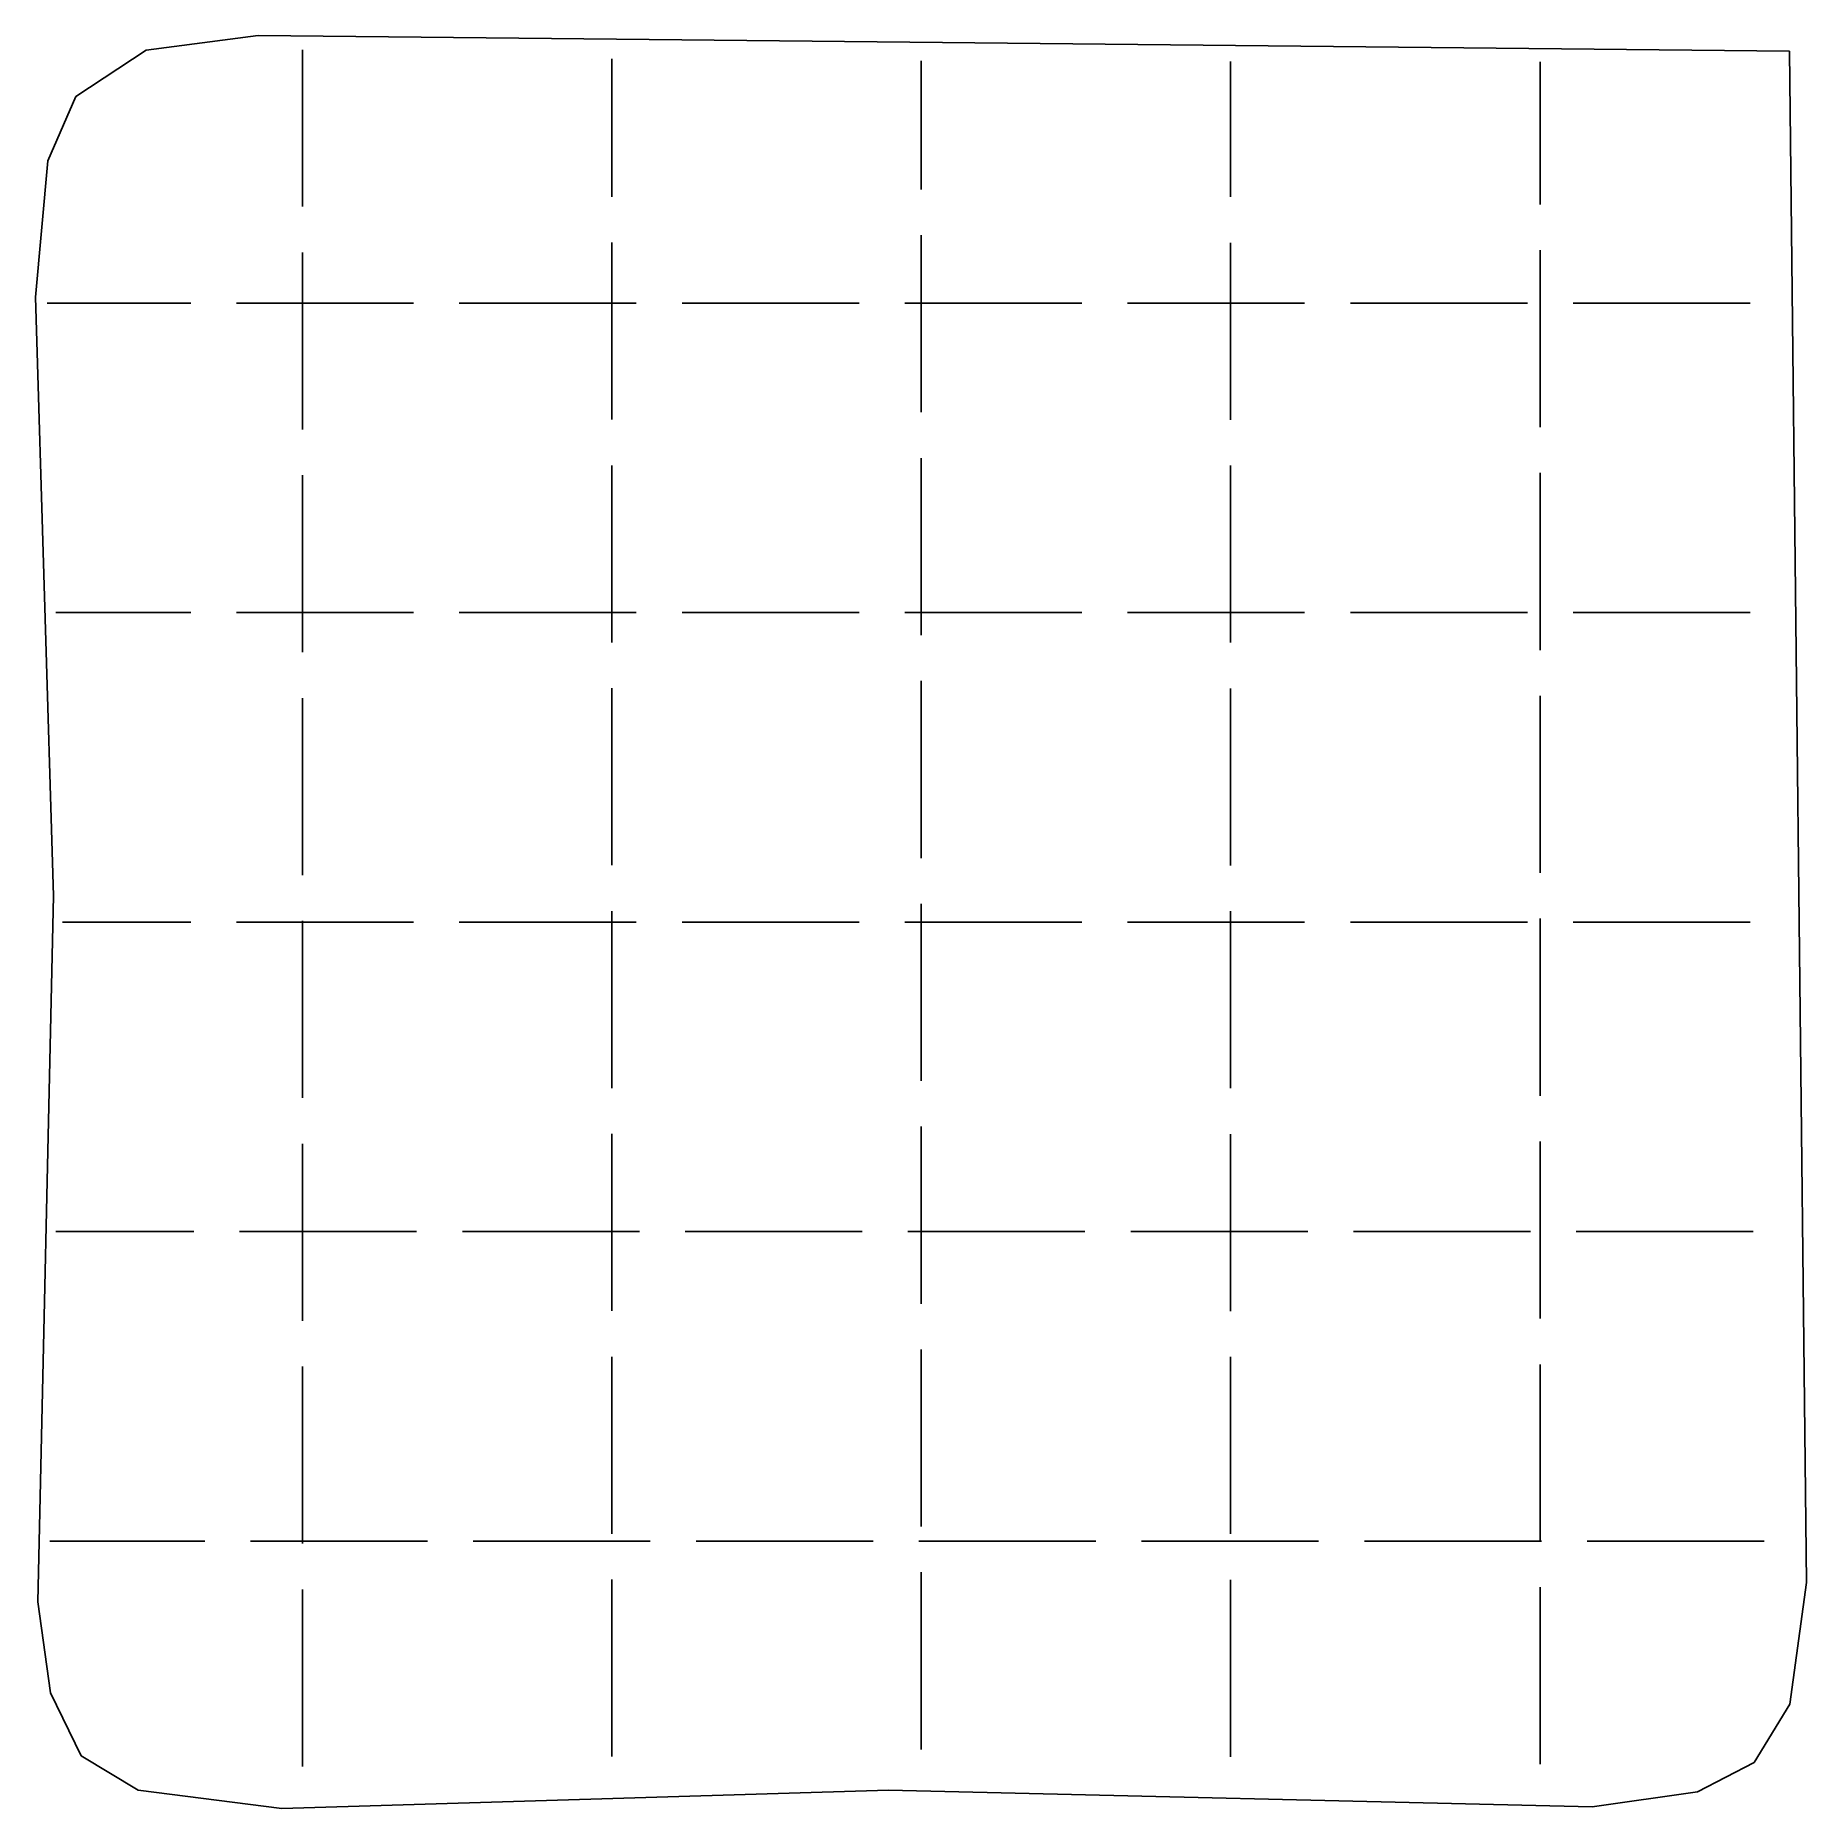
# Model space of a CAD drawing. Extents: x 0.4 to 14.7, y 0.4 to 14.8.
import ezdxf

# ---------------------------------------------------------------- set-up
doc = ezdxf.new("R2010")
doc.units = 0

msp = doc.modelspace()

# ---------------------------------------------------------------- linework, layer by layer
for p, q in [((1.331313, 14.635676), (2.2363, 14.753913)), ((1.331313, 14.635676), (2.2363, 14.753913)), ((2.2363, 14.753913), (14.608252, 14.627796)), ((2.2363, 14.753913), (14.608252, 14.627796)), ((0.763431, 14.261786), (1.331313, 14.635676)), ((0.763431, 14.261786), (1.331313, 14.635676)), ((2.592849, 13.452071), (2.592849, 14.636505)), ((14.608252, 14.627796), (14.746232, 2.257312)), ((14.608252, 14.627796), (14.746232, 2.257312)), ((5.092849, 14.489304), (5.092849, 14.5661)), ((5.092849, 13.45079), (5.092849, 14.489304)), ((7.592849, 14.461972), (7.592849, 14.547753)), ((10.092849, 14.469449), (10.092849, 14.5444)), ((10.092849, 13.449895), (10.092849, 14.469449)), ((12.592849, 14.47678), (12.592849, 14.542)), ((12.592849, 13.389842), (12.592849, 14.47678)), ((7.592849, 13.509843), (7.592849, 14.461972)), ((0.536711, 13.742036), (0.763431, 14.261786)), ((0.536711, 13.742036), (0.763431, 14.261786)), ((0.436235, 12.640097), (0.536711, 13.742036)), ((0.436235, 12.640097), (0.536711, 13.742036)), ((2.592849, 13.371911), (2.592849, 13.452071)), ((5.092849, 13.001), (5.092849, 13.081)), ((7.592849, 13.06), (7.592849, 13.14)), ((7.592849, 11.71), (7.592849, 13.06)), ((10.092849, 13), (10.092849, 13.08)), ((2.592849, 12.910139), (2.592849, 13.002)), ((2.592849, 11.571951), (2.592849, 12.910139)), ((5.092849, 11.651), (5.092849, 13.001)), ((10.092849, 11.65), (10.092849, 13)), ((12.592849, 12.94), (12.592849, 13.02)), ((12.592849, 11.59), (12.592849, 12.94)), ((0.581892, 7.804117), (0.436235, 12.640097)), ((0.581892, 7.804117), (0.436235, 12.640097)), ((0.5318, 12.592238), (1.691, 12.592238)), ((0.5318, 12.592238), (1.691, 12.592238)), ((2.061, 12.592238), (2.141, 12.592238)), ((2.141, 12.592238), (3.491, 12.592238)), ((3.860965, 12.592238), (4.83649, 12.592238)), ((4.83649, 12.592238), (5.111358, 12.592238)), ((5.111358, 12.592238), (5.291, 12.592238)), ((5.660866, 12.592238), (6.63649, 12.592238)), ((6.63649, 12.592238), (7.091, 12.592238)), ((7.460454, 12.592238), (7.69995, 12.592238)), ((7.69995, 12.592238), (8.8584, 12.592238)), ((8.8584, 12.592238), (8.891, 12.592238)), ((9.261, 12.592238), (9.341, 12.592238)), ((9.341, 12.592238), (10.691, 12.592238)), ((11.060823, 12.592238), (12.281493, 12.592238)), ((12.281493, 12.592238), (12.491, 12.592238)), ((12.860274, 12.592238), (12.867137, 12.592238)), ((12.867137, 12.592238), (14.2184, 12.592238)), ((14.2184, 12.592238), (14.291, 12.592238)), ((7.592849, 10.573975), (7.592849, 11.340031)), ((2.592849, 11.017702), (2.592849, 11.201912)), ((5.092849, 11.244473), (5.092849, 11.280952)), ((5.092849, 9.851), (5.092849, 11.244473)), ((10.092849, 10.003806), (10.092849, 11.280022)), ((12.592849, 10.931077), (12.592849, 11.22)), ((2.592849, 9.772), (2.592849, 11.017702)), ((12.592849, 10.927464), (12.592849, 10.931077)), ((12.592849, 9.789783), (12.592849, 10.927464)), ((7.592849, 9.909), (7.592849, 10.573975)), ((0.6002, 10.092238), (1.691, 10.092238)), ((0.6002, 10.092238), (1.691, 10.092238)), ((2.061, 10.092238), (2.141, 10.092238)), ((2.141, 10.092238), (3.491, 10.092238)), ((3.860965, 10.092238), (4.83649, 10.092238)), ((4.83649, 10.092238), (5.111358, 10.092238)), ((5.111358, 10.092238), (5.291, 10.092238)), ((5.6609, 10.092238), (6.63649, 10.092238)), ((6.63649, 10.092238), (7.091, 10.092238)), ((7.460454, 10.092238), (7.69995, 10.092238)), ((7.69995, 10.092238), (8.8584, 10.092238)), ((8.8584, 10.092238), (8.891, 10.092238)), ((9.261, 10.092238), (9.341, 10.092238)), ((9.341, 10.092238), (10.691, 10.092238)), ((11.060823, 10.092238), (12.281493, 10.092238)), ((12.281493, 10.092238), (12.491, 10.092238)), ((12.860274, 10.092238), (12.867137, 10.092238)), ((12.867137, 10.092238), (14.2184, 10.092238)), ((14.2184, 10.092238), (14.291, 10.092238)), ((10.092849, 9.85), (10.092849, 10.003806)), ((5.092849, 9.386788), (5.092849, 9.481)), ((7.592849, 9.437572), (7.592849, 9.54)), ((10.092849, 9.385929), (10.092849, 9.48)), ((2.592849, 8.857382), (2.592849, 9.401968)), ((5.092849, 8.050902), (5.092849, 9.386788)), ((7.592849, 8.109788), (7.592849, 9.437572)), ((10.092849, 8.049863), (10.092849, 9.385929)), ((12.592849, 8.67), (12.592849, 9.42)), ((2.592849, 8.432053), (2.592849, 8.857382)), ((12.592849, 7.989969), (12.592849, 8.67)), ((2.592849, 8.103756), (2.592849, 8.432053)), ((2.592849, 7.972015), (2.592849, 8.103756)), ((0.455064, 2.101201), (0.581892, 7.804117)), ((0.455064, 2.101201), (0.581892, 7.804117)), ((7.592849, 7.562809), (7.592849, 7.74)), ((0.655786, 7.592238), (1.629675, 7.592238)), ((0.655786, 7.592238), (1.629675, 7.592238)), ((1.629675, 7.592238), (1.691, 7.592238)), ((2.061, 7.592238), (2.141, 7.592238)), ((2.141, 7.592238), (3.491, 7.592238)), ((2.592849, 7.341405), (2.592849, 7.602)), ((3.860935, 7.592238), (4.83649, 7.592238)), ((4.83649, 7.592238), (5.111358, 7.592238)), ((5.092849, 7.404453), (5.092849, 7.681)), ((5.111358, 7.592238), (5.291, 7.592238)), ((5.660935, 7.592238), (6.63649, 7.592238)), ((6.63649, 7.592238), (7.091, 7.592238)), ((7.460454, 7.592238), (7.69995, 7.592238)), ((7.69995, 7.592238), (8.8584, 7.592238)), ((8.8584, 7.592238), (8.891, 7.592238)), ((9.261, 7.592238), (9.341, 7.592238)), ((9.341, 7.592238), (10.691, 7.592238)), ((10.092849, 7.403453), (10.092849, 7.68)), ((11.060787, 7.592238), (12.281493, 7.592238)), ((12.281493, 7.592238), (12.491, 7.592238)), ((12.592849, 6.27), (12.592849, 7.62)), ((12.860274, 7.592238), (12.867137, 7.592238)), ((12.867137, 7.592238), (14.2184, 7.592238)), ((14.2184, 7.592238), (14.291, 7.592238)), ((7.592849, 7.524143), (7.592849, 7.562809)), ((7.592849, 7.522992), (7.592849, 7.524143)), ((7.592849, 6.309799), (7.592849, 7.522992)), ((2.592849, 6.171802), (2.592849, 7.341405)), ((5.092849, 6.250873), (5.092849, 7.404453)), ((10.092849, 7.401775), (10.092849, 7.403453)), ((10.092849, 6.249803), (10.092849, 7.401775)), ((12.592849, 6.19), (12.592849, 6.27)), ((5.092849, 4.531), (5.092849, 5.881)), ((7.592849, 4.59), (7.592849, 5.94)), ((10.092849, 4.53), (10.092849, 5.88)), ((2.592849, 5.722), (2.592849, 5.802)), ((12.592849, 4.47), (12.592849, 5.82)), ((2.592849, 4.372), (2.592849, 5.722)), ((0.601567, 5.092238), (1.650848, 5.092238)), ((0.601567, 5.092238), (1.650848, 5.092238)), ((1.650848, 5.092238), (1.716, 5.092238)), ((2.086, 5.092238), (2.166, 5.092238)), ((2.166, 5.092238), (3.516, 5.092238)), ((3.885898, 5.092238), (5.151156, 5.092238)), ((5.151156, 5.092238), (5.316, 5.092238)), ((5.685847, 5.092238), (7.001798, 5.092238)), ((7.001798, 5.092238), (7.116, 5.092238)), ((7.485395, 5.092238), (7.485615, 5.092238)), ((7.485615, 5.092238), (8.024077, 5.092238)), ((8.024077, 5.092238), (8.8809, 5.092238)), ((8.8809, 5.092238), (8.916, 5.092238)), ((9.286, 5.092238), (10.636, 5.092238)), ((10.636, 5.092238), (10.716, 5.092238)), ((11.085979, 5.092238), (12.26409, 5.092238)), ((12.26409, 5.092238), (12.296367, 5.092238)), ((12.296367, 5.092238), (12.516, 5.092238)), ((12.886, 5.092238), (12.966, 5.092238)), ((12.966, 5.092238), (14.316, 5.092238)), ((7.592849, 4.51), (7.592849, 4.59)), ((5.092849, 4.451), (5.092849, 4.531)), ((10.092849, 4.45), (10.092849, 4.53)), ((12.592849, 4.39), (12.592849, 4.47)), ((5.092849, 3.23011), (5.092849, 4.081)), ((7.592849, 2.94895), (7.592849, 4.139845)), ((10.092849, 4.021643), (10.092849, 4.080139)), ((10.092849, 2.65), (10.092849, 4.021643)), ((12.592849, 3.368462), (12.592849, 4.02)), ((2.592849, 3.885838), (2.592849, 4.001954)), ((2.592849, 3.454475), (2.592849, 3.885838)), ((2.592849, 2.571842), (2.592849, 3.454475)), ((12.592849, 2.589615), (12.592849, 3.368462)), ((5.092849, 2.650356), (5.092849, 3.23011)), ((7.592849, 2.709454), (7.592849, 2.94895)), ((0.553762, 2.592238), (0.638388, 2.592238)), ((0.553762, 2.592238), (0.638388, 2.592238)), ((0.638388, 2.592238), (1.72505, 2.592238)), ((1.72505, 2.592238), (1.804, 2.592238)), ((2.174, 2.592238), (2.254, 2.592238)), ((2.254, 2.592238), (3.604, 2.592238)), ((3.974046, 2.592238), (5.280085, 2.592238)), ((5.280085, 2.592238), (5.404, 2.592238)), ((5.774, 2.592238), (6.80525, 2.592238)), ((6.80525, 2.592238), (7.073713, 2.592238)), ((7.073713, 2.592238), (7.204, 2.592238)), ((7.574, 2.592238), (7.654, 2.592238)), ((7.654, 2.592238), (9.004, 2.592238)), ((9.374, 2.592238), (10.724, 2.592238)), ((10.724, 2.592238), (10.804, 2.592238)), ((11.174045, 2.592238), (11.208339, 2.592238)), ((11.208339, 2.592238), (12.603651, 2.592238)), ((12.9739, 2.592238), (13.94949, 2.592238)), ((13.94949, 2.592238), (14.404, 2.592238)), ((7.592849, 2.26), (7.592849, 2.34)), ((2.592849, 2.071933), (2.592849, 2.202)), ((5.092849, 2.134208), (5.092849, 2.281)), ((7.592849, 0.91), (7.592849, 2.26)), ((7.592849, 0.91), (7.592849, 2.26)), ((10.092849, 2.13347), (10.092849, 2.28)), ((12.592849, 2.086343), (12.592849, 2.22)), ((14.746232, 2.257312), (14.610122, 1.274066)), ((14.746232, 2.257312), (14.610122, 1.274066)), ((0.557135, 1.366665), (0.455064, 2.101201)), ((0.557135, 1.366665), (0.455064, 2.101201)), ((2.592849, 0.771933), (2.592849, 2.071933)), ((2.592849, 0.771933), (2.592849, 2.071933)), ((5.092849, 0.850971), (5.092849, 2.134208)), ((5.092849, 0.850971), (5.092849, 2.134208)), ((10.092849, 0.849921), (10.092849, 2.13347)), ((10.092849, 0.849921), (10.092849, 2.13347)), ((12.592849, 0.789871), (12.592849, 2.086343)), ((12.592849, 0.789871), (12.592849, 2.086343)), ((0.806799, 0.85731), (0.557135, 1.366665)), ((0.806799, 0.85731), (0.557135, 1.366665)), ((14.610122, 1.274066), (14.322284, 0.803964)), ((14.610122, 1.274066), (14.322284, 0.803964)), ((1.266473, 0.580482), (0.806799, 0.85731)), ((1.266473, 0.580482), (0.806799, 0.85731)), ((14.322284, 0.803964), (13.865622, 0.568185)), ((14.322284, 0.803964), (13.865622, 0.568185)), ((2.426794, 0.43195), (1.266473, 0.580482)), ((2.426794, 0.43195), (1.266473, 0.580482)), ((7.328557, 0.580692), (2.426794, 0.43195)), ((7.328557, 0.580692), (2.426794, 0.43195)), ((13.013879, 0.44557), (7.328557, 0.580692)), ((13.013879, 0.44557), (7.328557, 0.580692)), ((2.426794, 0.43195), (2.426794, 0.43195)), ((2.426794, 0.43195), (2.426794, 0.43195)), ((13.865622, 0.568185), (13.013879, 0.44557)), ((13.865622, 0.568185), (13.013879, 0.44557))]:
    msp.add_line(p, q)

doc.saveas('drawing.dxf')
